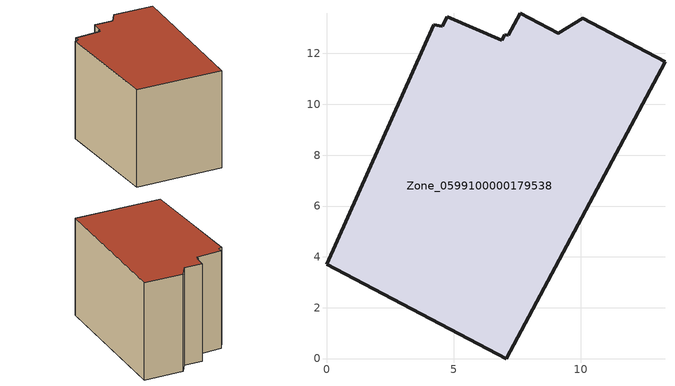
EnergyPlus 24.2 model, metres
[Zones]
Zone_0599100000179538
 floor ground (C_G): 6.89,12.51 7.01,12.73 7.14,12.71 7.63,13.58 9.12,12.8 10.09,13.39 13.31,11.67 7.06,0 0,3.72 4.21,13.12 4.55,13.08 4.74,13.45 z0
 wall outside (C_F): 7.06,0 13.31,11.67 10.09,13.39 9.12,12.8 7.63,13.58 7.14,12.71 7.01,12.73 6.89,12.51 4.74,13.45 4.55,13.08 4.21,13.12 0,3.72 7.06,0 z0:9.2
 roof outside (C_R): 6.89,12.51 4.74,13.45 4.55,13.08 4.21,13.12 0,3.72 7.06,0 13.31,11.67 10.09,13.39 9.12,12.8 7.63,13.58 7.14,12.71 7.01,12.73 z9.2
[BUILDING]
Pand.0599100000179538: North Axis=0; Terrain=City; Loads Convergence Tolerance Value=0.04; Temperature Convergence Tolerance Value=0.4; Solar Distribution=FullExterior; Maximum Number of Warmup Days=25; Minimum Number of Warmup Days=1
[Site:Location]
Rotterdam.The.Hague.AP_ZH_NLD Design_Conditions: Latitude=51.96; Longitude=4.45; Time Zone=1; Elevation=-4.5
[SITE:GROUNDTEMPERATURE:BUILDINGSURFACE]
18, 18, 18, 18, 18, 18, 18, 18, 18, 18, 18, 18
[MATERIAL] Thermal Absorptance=0.9; Solar Absorptance=0.7; Visible Absorptance=0.7
Name | Roughness | Thickness | Conductivity | Density | Specific Heat
G.TC.1946 | MediumSmooth | 0.15 | 1 | 540 | 1210
F.TC.1946 | Rough | 0.3 | 0.857143 | 1920 | 840
R.TC.1946 | MediumRough | 0.2 | 0.909091 | 1500 | 1000
[CONSTRUCTION]
C_G: G.TC.1946
C_F: F.TC.1946
C_R: R.TC.1946
[ZONE]
Zone_0599100000179538: Type=1; Multiplier=1; Ceiling Height=Autocalculate; Volume=Autocalculate; Floor Area=autocalculate; Part of Total Floor Area=Yes
[ZONEINFILTRATION:DESIGNFLOWRATE]
Infil_Zone_0599100000179538: Zone or ZoneList or Space or SpaceList=Zone_0599100000179538; Schedule=AlwaysOn; Design Flow Rate Calculation Method=Flow/Area; Flow Rate per Floor Area=0.003; Constant Term Coefficient=1; Temperature Term Coefficient=0; Velocity Term Coefficient=0; Velocity Squared Term Coefficient=0
[HVACTEMPLATE:ZONE:IDEALLOADSAIRSYSTEM]
Zone_0599100000179538: Maximum Heating Supply Air Temperature=50; Minimum Cooling Supply Air Temperature=13; Maximum Heating Supply Air Humidity Ratio=0.0156; Minimum Cooling Supply Air Humidity Ratio=0.0077; Heating Limit=NoLimit; Cooling Limit=NoLimit; Dehumidification Control Type=ConstantSensibleHeatRatio; Cooling Sensible Heat Ratio=0.7; Dehumidification Setpoint=60; Humidification Control Type=None; Humidification Setpoint=30; Outdoor Air Method=None; Outdoor Air Flow Rate per Person=0.00944; Outdoor Air Flow Rate per Zone Floor Area=0; Outdoor Air Flow Rate per Zone=0; Demand Controlled Ventilation Type=None; Outdoor Air Economizer Type=NoEconomizer; Heat Recovery Type=None; Sensible Heat Recovery Effectiveness=0.7; Latent Heat Recovery Effectiveness=0.65
[ZONECONTROL:THERMOSTAT]
ThermostatControl_Zone_0599100000179538: Zone or ZoneList=Zone_0599100000179538; Control Type Schedule=DualSetpointControlType; Control 1=Thermostat_Zone_0599100000179538; Temperature Difference Between Cutout And Setpoint=0
[THERMOSTATSETPOINT:DUALSETPOINT]
Thermostat_Zone_0599100000179538: Heating Setpoint Temperature Schedule=HeatingSetpoint_Zone_0599100000179538; Cooling Setpoint Temperature Schedule=CoolingSetpoint_Zone_0599100000179538
[SCHEDULE:COMPACT]
HeatingSetpoint_Zone_0599100000179538: Through: 12/31, For: AllDays, Until: 24:00, 21
CoolingSetpoint_Zone_0599100000179538: Through: 12/31, For: AllDays, Until: 24:00, 24
DualSetpointControlType: Through: 12/31, For: AllDays, Until: 24:00, 4
AlwaysOn: Through: 12/31, For: AllDays, Until: 24:00, 1
